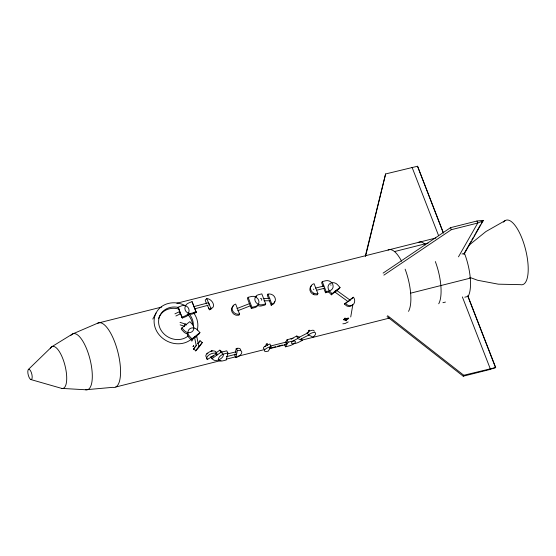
<?xml version="1.0" encoding="UTF-8"?>
<svg xmlns="http://www.w3.org/2000/svg" width="556" height="556" viewBox="0 0 556 556"><rect width="100%" height="100%" fill="white"/><g stroke="black" fill="none" stroke-linecap="round" stroke-linejoin="round"><path stroke-width="0.83" d="M237.6 348.299L236.474 348.487L237.085 348.793M352.726 305.348L352.163 305.209L352.726 305.348L350.725 316.976M227.849 352.949L226.313 359.989L222.88 360.851A5.657 3.03 -27.6 0 1 218.501 358.627A5.657 3.03 -27.6 0 1 224.415 353.811L227.849 352.949L226.744 350.829L223.31 351.698A5.657 3.03 -27.6 0 0 221.955 352.15M235.056 353.915L234.715 355.479L235.82 357.591A5.657 3.03 -27.6 0 0 241.735 352.775A5.657 3.03 -27.6 0 0 237.356 350.551L236.251 348.438L238.719 348.258A5.657 3.03 -27.6 0 1 240.63 350.662M235.396 352.351L236.251 348.438M235.82 357.591L237.356 350.551M209.278 308.316L208.563 308.469L208.389 307.531M365.271 256.233L385.607 173.952L417.542 166.237L443.514 233.11M365.605 256.135L385.607 173.952M193.71 345.762L192.981 346.715L193.717 345.714M196.47 345.102L193.335 349.265A5.657 0.417 -52.3 0 0 194.176 348.508M290.934 338.896L292.866 338.291M152.796 319.068L156.055 313M191.827 341.169L193.46 338.131M181.854 327.922L184.377 330.66A5.657 4.99 29.7 0 0 192.154 331.633A5.657 4.99 29.7 0 0 192.362 324.398L189.839 321.66L181.854 327.922L181.193 329.076L183.716 331.814A5.657 4.99 29.7 0 0 187.56 333.802M187.254 333.468A5.657 4.99 29.7 0 0 188.762 337.29L191.285 340.022L191.945 338.875L199.924 332.606L197.401 329.875A5.657 4.99 29.7 0 0 189.631 328.895A5.657 4.99 29.7 0 0 189.422 336.137L191.945 338.875M199.924 332.606L199.27 333.76L196.609 335.852M251.319 308.476L251.972 307.322L255.406 306.46A5.657 4.99 29.7 0 0 258.61 300.164A5.657 4.99 29.7 0 0 251.52 296.459L248.094 297.328L247.434 298.482L251.319 308.476L254.745 307.614A5.657 4.99 29.7 0 0 257.817 305.23M239.553 314.084A5.657 4.99 29.7 0 1 232.464 310.38A5.657 4.99 29.7 0 1 235.668 304.09L239.553 314.084L238.892 315.238L236.064 315.217A5.657 4.99 29.7 0 1 232.7 306.558L233.749 305.744M269.396 300.664L271.189 305.272L271.849 304.118A5.657 4.99 29.7 0 0 275.053 297.828A5.657 4.99 29.7 0 0 267.964 294.124L267.311 295.278L268.798 299.121M265.698 303.868L262.265 304.73A5.657 4.99 29.7 0 1 255.183 301.025A5.657 4.99 29.7 0 1 258.387 294.736L261.813 293.867L265.698 303.868L265.038 305.022L261.612 305.883A5.657 4.99 29.7 0 1 257.4 305.334M270.932 346.52L268.305 351.135A5.657 1.8 -21.2 0 1 264.468 350.12A5.657 1.8 -21.2 0 1 270.932 346.52L269.959 344.018L267.214 344.977A5.657 1.8 -21.2 0 0 264.079 348.876M285.235 342.996L287.111 339.702L290.545 338.84A5.657 1.8 -21.2 0 1 292.942 338.5M323.717 288.147L325.51 292.762L326.163 291.608L329.597 290.746A5.657 4.99 29.7 0 0 332.801 284.45A5.657 4.99 29.7 0 0 325.712 280.752L322.285 281.614L321.625 282.768L323.119 286.611M285.45 346.812L288.084 342.197L291.518 341.335A5.657 1.8 -21.2 0 1 295.347 342.343A5.657 1.8 -21.2 0 1 288.884 345.95L285.45 346.812L284.484 344.31M317.928 293.686A5.657 4.99 29.7 0 1 310.839 289.982A5.657 4.99 29.7 0 1 314.05 283.692L317.928 293.686L317.274 294.84L314.439 294.819A5.657 4.99 29.7 0 1 311.075 286.159L311.631 285.728M328.839 292.067L331.341 294.819L332.001 293.665L340.036 287.459L337.534 284.707A5.657 4.99 29.7 0 0 329.757 283.685A5.657 4.99 29.7 0 0 329.5 290.913L332.001 293.665M340.036 287.459L339.382 288.613L331.341 294.819M417.542 166.237L443.097 232.484M346.687 319.957L346.193 320.819L344.901 319.909L348.751 318.192M458.471 256.844L477.757 223.032L483.143 220.781L482.997 220.391L476.972 221.01L450.527 227.668L383.091 273.114M464.566 252.695L470.995 241.429M471.849 239.928L473.135 237.669M473.997 236.168L474.852 234.667M475.707 233.166L480.426 224.902M481.281 223.401L482.997 220.391M463.864 254.585L483.143 220.781M387.066 316.614L463.231 376.203L463.767 375.265L495.695 367.551L467.846 295.841M463.231 376.203L489.676 369.545L490.204 368.607L462.356 296.897M489.676 369.545L495.695 367.551M193.405 348.82L195.636 350.544A5.657 0.417 -52.3 0 0 197.922 348.487A5.657 0.417 -52.3 0 0 202.273 342.496L200.042 340.765L199.083 342.287A5.657 0.417 -52.3 0 1 198.346 343.337M309.435 330.514C309.734 329.52 307.6 331.147 308.795 330.966M212.142 350.871C212.434 349.648 209.987 351.399 211.607 351.204M194.482 347.764L195.205 346.868M266.004 346.131L264.871 346.416L265.483 346.416M345.081 317.976L343.545 319.874L343.74 319.533L346.256 320.708M197.491 343.865L200.042 340.765M195.636 350.544L202.273 342.496M28.558 369.309L51.896 346.673L72.488 334.01L97.752 323.154L161.699 307.051M235.952 351.503L236.071 352.108M207.423 305.32L209.327 309.789L210.898 308.337A5.657 3.697 47.2 0 0 213.052 303.277A5.657 3.697 47.2 0 0 206.762 298.648L205.192 300.101L206.54 303.91M469.313 244.96L485.923 231.546L505.404 220.482M191.285 340.022L195.274 336.894M348.174 321.889L345.061 323.543L342.85 323.807M352.664 304.591A5.657 4.997 58.1 0 1 346.645 305.897L344.442 304.028L347.743 301.491M349.724 299.969L353.491 297.238A5.657 4.997 58.1 0 1 352.872 304.834A5.657 4.997 58.1 0 1 345.568 303.326L344.442 304.028M345.568 303.326L353.491 297.238M179.4 311.694L180.387 313.827L179.4 311.694L174.911 313.876M215.672 353.116L219.828 350.155L221.566 351.448A5.657 3.03 -27.6 0 1 222.087 352.059M211.933 358.69L220.934 352.268L222.678 353.567A5.657 3.03 -27.6 0 1 220.788 358.717A5.657 3.03 -27.6 0 1 213.678 359.982L211.933 358.69L210.828 356.577M383.876 275.137L451.312 229.697L477.757 223.032L476.972 221.01M207.339 359.496L216.701 353.713L215.735 351.496L213.845 350.892A5.657 2.926 -23.5 0 0 205.741 355.903L207.339 359.496A5.657 2.926 -23.5 0 1 209.494 354.631A5.657 2.926 -23.5 0 1 216.701 353.713M344.352 318.831L346.075 319.769L348.348 318.769L348 317.872M299.747 337.318L296.765 336.026L293.554 337.666A5.657 1.8 -21.2 0 0 291.441 339.028M298.516 337.638L308.462 332.558M302.2 340.46L297.738 338.521L294.527 340.168A5.657 1.8 -21.2 0 0 291.942 343.594A5.657 1.8 -21.2 0 0 298.989 342.1L302.2 340.46L301.477 338.583M300.316 339.362L308.726 335.066M175.898 316.01L180.387 313.827M196.324 312.451L192.042 301.644L188.54 303.041A5.657 5.358 -26.3 0 0 185.231 310.13A5.657 5.358 -26.3 0 0 192.425 313.035L195.927 311.638L196.324 312.451L192.828 313.841A5.657 5.358 -26.3 0 1 188.547 313.862M181.923 317.226L185.426 315.829A5.657 5.358 -26.3 0 0 188.734 308.733A5.657 5.358 -26.3 0 0 181.541 305.835L178.038 307.232L181.923 317.226L182.326 318.032L185.822 316.635A5.657 5.358 -26.3 0 0 188.97 313.695M271.189 305.272L273.503 303.958A5.657 4.99 29.7 0 0 274.678 301.651M236.96 308.538L249.463 303.639M237.773 310.734L250.283 305.842M346.075 319.769L345.401 318.97L347.243 318.31M267.325 345.533L267.756 345.45M193.523 306.703L208.347 302.77M194.996 308.747L208.173 305.251M176.85 303.235L435.932 237.982M394.482 251.569L428.05 243.111M315.551 288.084L323.724 286.027M317.024 290.128L324.37 288.279M461.96 254.002L464.482 253.369A33.277 11.502 75.9 0 1 468.166 296.348L464.802 297.196M325.51 292.762L328.937 291.9M410.641 293.165L470.293 278.139M227.48 353.957L235.647 351.899M226.473 356.639L236.272 354.165M270.438 346.04L285.958 342.128M442.923 302.707L445.446 302.075M115.815 387.004L220.996 360.51M226.049 359.239L236.14 356.695M237.829 356.271L264.753 349.495M270.64 348.007L275.693 346.735M277.375 346.312L282.42 345.04M301.776 340.168L389.29 318.122M269.458 348.702L286.611 344.386M209.327 309.789L211.162 309.032A5.657 3.697 47.2 0 0 211.711 308.219M30.969 379.581A5.324 1.842 75.9 0 0 31.24 372.249A5.324 1.842 75.9 0 0 27.8 371.429A5.324 1.842 75.9 0 0 30.969 379.581L61.681 388.394L85.561 389.763L112.805 387.337A33.277 11.502 75.9 0 0 118.303 353.797A33.277 11.502 75.9 0 0 97.752 323.154M207.145 353.894L206.908 353.366L207.93 353.324M263.217 298.44L269.82 298.398M263.989 300.789L269.764 300.747M313.925 293.978L313.466 293.797M345.401 318.97L346.791 319.394M180.026 322.369L185.787 324.183M180.123 324.864L184.238 326.163M469.737 277.368L477.597 280.266L498.266 284.172L520.458 284.665A33.277 11.502 75.9 0 0 525.156 247.955A33.277 11.502 75.9 0 0 503.541 222.171M308.476 334.914L313.07 337.11A5.657 2.238 -33.1 0 0 315.092 332.571A5.657 2.238 -33.1 0 0 308.476 334.914L307.058 332.738L309.518 331.167A5.657 2.238 -33.1 0 1 314.244 331.404M350.183 300.198L336.415 290.218A1.181 0.507 -54.1 0 0 336.109 290.204M335.046 292.129L347.437 301.116M387.601 315.683L463.767 375.265M219.828 350.155L220.934 352.268M206.762 298.648L210.898 308.337M450.527 227.668L451.312 229.697M467.742 296.014L495.598 367.724M412.052 167.293L438.649 235.779M322.285 281.614L326.163 291.608M296.765 336.026L297.738 338.521M287.111 339.702L288.084 342.197M267.964 294.124L271.849 304.118M248.094 297.328L251.972 307.322M192.042 301.644L195.927 311.638M178.441 308.038L182.326 318.032M196.685 336.019L198.624 345.623M194.517 337.138L196.296 345.936M184.641 326.122A1.181 0.987 -72.5 0 1 185.023 324.294A1.181 0.987 -72.5 0 1 186.42 325.003M196.483 335.56A1.181 0.973 -11.4 0 1 196.06 337.012A1.181 0.973 -11.4 0 1 194.419 336.582M198.687 346.923A1.181 0.973 -11.4 0 1 198.297 347.34M216.048 353.262A1.181 1.147 69.4 0 1 216.784 355.166M216.569 355.374A1.181 1.147 69.4 0 1 216.305 355.52M213.115 355.451A1.181 1.147 69.4 0 1 211.322 356.771M285.805 342.878A1.181 0.41 75.9 0 1 286.27 342.253A1.181 0.41 75.9 0 1 286.764 343.983A1.181 0.41 75.9 0 1 286.131 344.004M269.57 347.66A1.181 0.41 75.9 0 1 269.354 348.723M313.584 289.078A1.181 0.41 75.9 0 1 313.792 289.613M330.737 284.755A1.181 0.41 75.9 0 1 330.945 285.291M336.498 290.322A1.181 0.507 -54.1 0 1 336.436 290.941M335.539 292.053A1.181 0.507 -54.1 0 1 334.927 291.761A1.181 0.507 -54.1 0 1 335.706 290.447M348.716 301.63A1.181 0.507 -54.1 0 1 350.051 300.157M255.412 297.203A5.657 4.99 29.7 0 1 256.462 296.39M260.486 298.489A1.181 1.001 89.6 0 1 261.577 300.254M208.444 302.77A1.181 0.368 75.1 0 1 208.966 303.59A1.181 0.368 75.1 0 1 209.119 304.799M191.215 339.348A22.428 19.933 28.2 0 1 162.276 337.951A22.428 19.933 28.2 0 1 157.334 310.873A22.428 19.933 28.2 0 1 185.051 305.536M193.794 313.063A22.428 19.933 28.2 0 1 197.241 330.09M188.171 335.97A17.813 15.832 28.2 0 1 159.398 326.65A17.813 15.832 28.2 0 1 178.844 307.551M189.2 313.966A17.813 15.832 28.2 0 1 193.335 325.872M158.523 318.727A17.813 15.832 28.2 0 1 179.623 309.289M187.991 314.696A17.813 15.832 28.2 0 1 192.584 324.621M70.869 335.476A28.912 9.987 75.9 0 1 89.648 357.876A28.912 9.987 75.9 0 1 85.561 389.763M50.339 348.306A21.628 7.478 75.9 0 1 64.545 363.853A21.628 7.478 75.9 0 1 61.681 388.394M388.053 250.04A33.277 11.502 75.9 0 1 401.606 261.244M405.122 269.16A33.277 11.502 75.9 0 1 408.514 311.374M418.258 242.43A33.277 11.502 75.9 0 1 425.701 244.876M435.327 261.549A33.277 11.502 75.9 0 1 438.719 303.771M266.095 344.233L267.297 343.872L266.095 344.233"/></g></svg>
